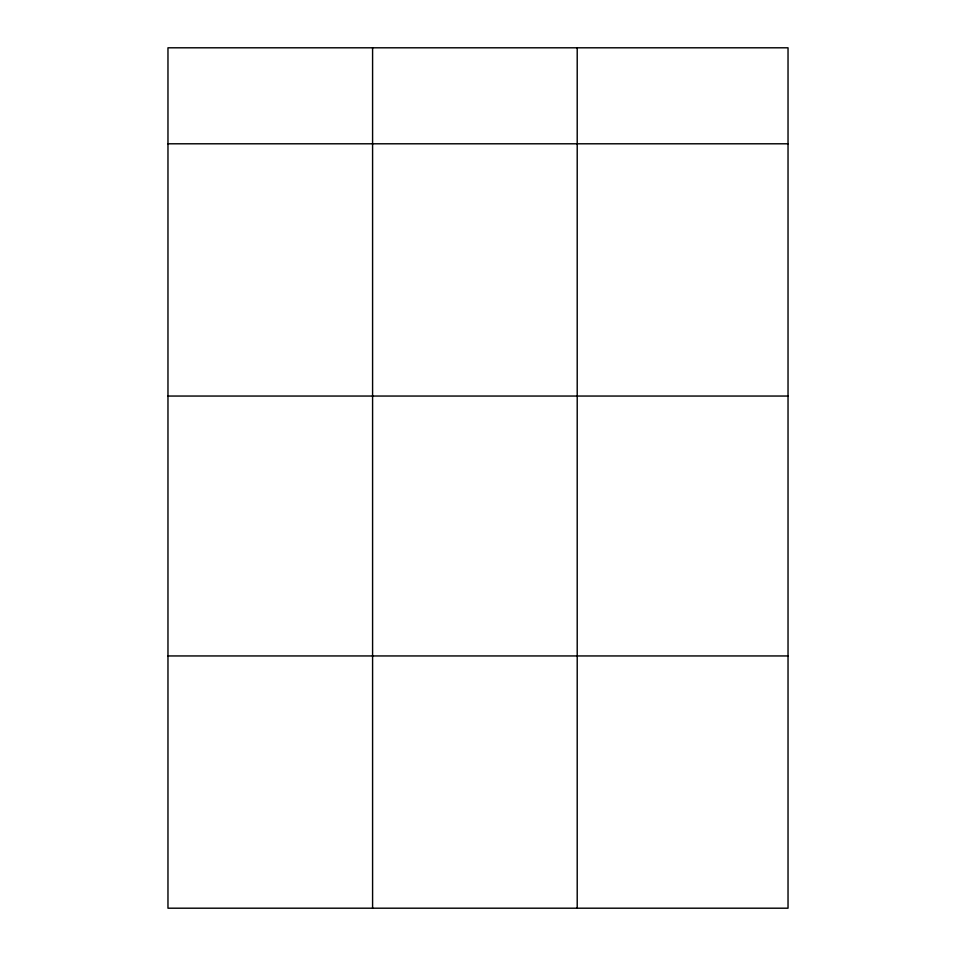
<?xml version="1.0" encoding="UTF-8"?>
<svg xmlns="http://www.w3.org/2000/svg" width="956" height="956" viewBox="0 0 956 956"><rect width="100%" height="100%" fill="white"/><g stroke="black" fill="none" stroke-linecap="round" stroke-linejoin="round"><path stroke-width="1.43" d="M788.031 396.047L788.031 47.8L167.969 47.8L167.969 908.2L788.031 908.2L788.031 396.047L167.969 396.047M167.969 143.794L788.031 143.794M167.969 655.947L788.031 655.947M577.209 47.8L577.209 908.2M372.589 47.8L372.589 908.2"/></g></svg>
